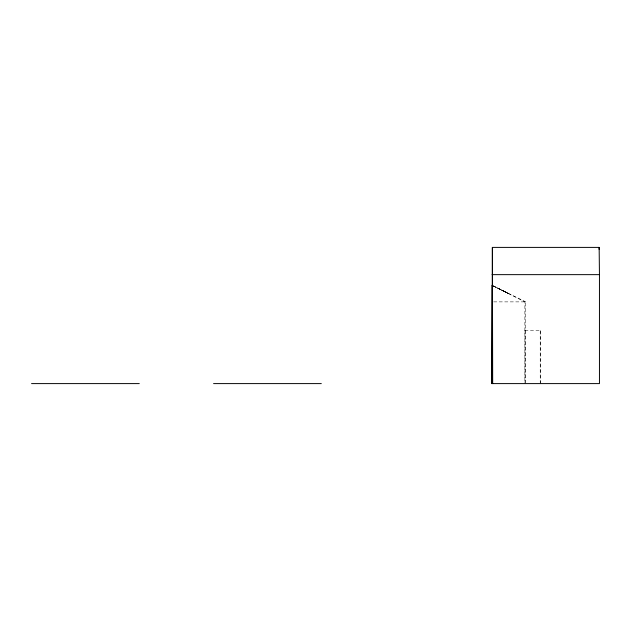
<?xml version="1.0" encoding="UTF-8"?>
<svg xmlns="http://www.w3.org/2000/svg" width="631" height="631" viewBox="0 0 631 631"><rect width="100%" height="100%" fill="white"/><g stroke="black" fill="none" stroke-linecap="round" stroke-linejoin="round"><path stroke-width="0.47" stroke-dasharray="3.15 2.37" d="M493.663 301.878L525.757 301.878L525.757 383.601M524.882 330.463L540.688 330.463L540.688 383.601M525.757 301.878L491.88 285.283M500.233 289.432L508.736 293.581M491.801 285.283L508.665 293.581L493.552 286.111M491.967 285.283L508.531 293.581M493.694 286.111L524.882 301.878L524.882 383.601M540.215 330.463L540.215 383.601M525.039 330.463L525.039 382.615"/><path stroke-width="0.95" d="M599.135 249.348L599.15 247.399L492.377 247.399L492.054 383.601M492.054 274.643L599.45 274.643L599.45 383.601L491.715 383.601L492.054 285.283M31.55 383.601L139.285 383.601M213.57 383.601L321.305 383.601M599.15 247.399L599.45 274.643M492.377 247.399L492.669 383.601"/></g></svg>
